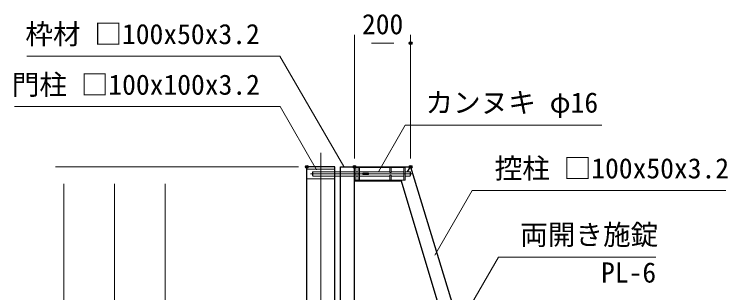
# Model space of a CAD drawing. Units: millimetres, scale not verified. Extents: x -6300 to 6300, y -4455 to 4455.
# Drawn here: x 1841 to 4383, y -247 to 747 of the extents above; entities that cross this region are included whole.
import ezdxf
from ezdxf.enums import TextEntityAlignment as Align

# ---------------------------------------------------------------- set-up
doc = ezdxf.new("R2010")
doc.units = ezdxf.units.MM
doc.header["$LTSCALE"] = 20
doc.header["$PDMODE"] = 32
doc.header["$PDSIZE"] = 10
doc.linetypes.add('DASHED', pattern=[7.5, 6, -1.5])
doc.linetypes.add('USER1', pattern=[50.8, 31.75, -6.35, 6.35, -6.35])
for name, color, linetype, lineweight in [('0-1_D-STR1', 1, 'Continuous', 25), ('0-3_D-BMK', 2, 'USER1', 13), ('0-5_D-STR3', 3, 'Continuous', 13), ('0-8_D-STR-DIM', 7, 'Continuous', 13), ('0-B_D-STR-TXT', 7, 'Continuous', 13)]:
    doc.layers.add(name, color=color, linetype=linetype, lineweight=lineweight)
doc.layers.add('0-A_Defpoints', color=8, linetype='Continuous')
doc.styles.add('ＭＳ ゴシック', font='')
doc.styles.get('ＭＳ ゴシック').set_extended_font_data('MS Gothic')

msp = doc.modelspace()

# ---------------------------------------------------------------- linework, layer by layer
at = {"layer": '0-1_D-STR1'}
for p, q in [((2883.48, -1297.76), (2883.48, 202.24)), ((2983.48, 202.24), (2883.48, 202.24)), ((2983.48, -1034.71), (2983.48, 202.24)), ((3003.48, 202.24), (3053.48, 202.24)), ((3053.48, 202.24), (3253.48, 202.24)), ((3053.48, -897.76), (3053.48, 202.24)), ((3242.15, 185.24), (3253.48, 202.24)), ((3253.48, 202.24), (3557.65, -797.76)), ((3220.15, 152.24), (3221.82, 154.74)), ((3053.48, 152.24), (3220.15, 152.24)), ((3220.15, 152.24), (3503.48, -797.76))]:
    msp.add_line(p, q, dxfattribs=at)
msp.add_lwpolyline([(3053.48, -897.76), (3003.48, -897.76), (3003.48, 202.24)], dxfattribs=at)
at = {"layer": '0-3_D-BMK'}
for p, q in [((2933.48, -1347.76), (2933.48, 252.24)), ((3260.15, 177.24), (2896.81, 177.24))]:
    msp.add_line(p, q, dxfattribs=at)
at = {"layer": '0-5_D-STR3', "linetype": 'DASHED'}
for p, q in [((2983.48, 194.24), (2883.48, 194.24)), ((2905.48, 169.24), (2905.48, 185.24)), ((2905.48, 185.24), (2983.48, 185.24)), ((2983.48, 160.24), (2883.48, 160.24)), ((2905.48, 169.24), (2903.48, 171.24)), ((2905.48, 169.24), (2983.48, 169.24))]:
    msp.add_line(p, q, dxfattribs=at)
at = {"layer": '0-5_D-STR3'}
for p, q in [((3053.48, 185.24), (2983.48, 185.24)), ((3233.48, 199.74), (3053.48, 199.74)), ((3053.48, 154.74), (3053.48, 199.74)), ((3057.98, 154.74), (3057.98, 199.74)), ((3066.98, 185.24), (3057.98, 185.24)), ((3066.98, 199.74), (3066.98, 154.74)), ((3071.48, 199.74), (3071.48, 154.74)), ((3178.98, 185.24), (3071.48, 185.24)), ((3103.48, 179.49), (3083.48, 179.49)), ((3083.48, 179.49), (3083.48, 174.99)), ((3103.48, 179.49), (3103.48, 174.99)), ((3178.98, 182.24), (3178.98, 199.74)), ((3183.48, 182.24), (3178.98, 182.24)), ((3183.48, 182.24), (3183.48, 199.74)), ((3228.98, 185.24), (3183.48, 185.24)), ((3228.98, 154.74), (3228.98, 199.74)), ((3233.48, 154.74), (3233.48, 199.74)), ((3251.48, 169.24), (3251.48, 185.24)), ((3053.48, 169.24), (2983.48, 169.24)), ((3233.48, 154.74), (3053.48, 154.74)), ((3066.98, 169.24), (3057.98, 169.24)), ((3178.98, 169.24), (3071.48, 169.24)), ((3103.48, 174.99), (3083.48, 174.99)), ((3183.48, 172.24), (3178.98, 172.24)), ((3178.98, 154.74), (3178.98, 172.24)), ((3183.48, 154.74), (3183.48, 172.24)), ((3228.98, 169.24), (3183.48, 169.24)), ((3251.48, 169.24), (3233.48, 169.24)), ((3251.48, 169.24), (3253.48, 171.24))]:
    msp.add_line(p, q, dxfattribs=at)
at = {"layer": '0-5_D-STR3', "linetype": 'DASHED'}
msp.add_lwpolyline([(2903.48, 171.24), (2903.48, 183.24), (2905.48, 185.24)], dxfattribs=at)
at = {"layer": '0-5_D-STR3'}
msp.add_lwpolyline([(3253.48, 171.24), (3253.48, 183.24), (3251.48, 185.24), (3233.48, 185.24)], dxfattribs=at)
at = {"layer": '0-8_D-STR-DIM'}
for p, q in [((3053.48, 232.24), (3053.48, 673.61)), ((3253.48, 232.24), (3253.48, 673.61)), ((3113.48, 643.61), (3193.48, 643.61)), ((2853.48, 202.24), (1988.37, 202.24)), ((2853.48, 202.24), (2168.37, 202.24)), ((2853.48, 202.24), (2348.37, 202.24)), ((2018.37, 142.24), (2018.37, -1237.76)), ((2198.37, 142.24), (2198.37, -937.76)), ((2378.37, 142.24), (2378.37, -837.76))]:
    msp.add_line(p, q, dxfattribs=at)
at = {"layer": '0-A_Defpoints'}
for p in [(3253.48, 643.61), (2883.48, 202.24), (3053.48, 202.24), (3253.48, 202.24)]:
    msp.add_point(p, dxfattribs=at)
at = {"layer": '0-B_D-STR-TXT'}
for points in [[(1886.2, 597.68), (2787.97, 597.68), (3015.28, 203.97)], [(1841.78, 417.62), (2788.09, 417.62), (2918.2, 192.27)], [(3934.31, 350.78), (3234.32, 350.78), (3139.74, 186.97)], [(4375.86, 118.69), (3472.96, 118.69), (3339.36, -112.71)], [(4127.02, -119.03), (3566.37, -119.03), (3456.58, -309.18)]]:
    msp.add_lwpolyline(points, dxfattribs=at)

# ---------------------------------------------------------------- texts
at = {"layer": '0-8_D-STR-DIM', "style": 'ＭＳ ゴシック'}
msp.add_text('200', height=72.14, dxfattribs=at).set_placement((3079.98, 653.73), align=Align.BOTTOM_LEFT)
at = {"layer": '0-B_D-STR-TXT', "style": 'ＭＳ ゴシック'}
for s, p in [('枠材 □100x50x3.2', (1880.87, 618.46)), ('門柱 □100x100x3.2', (1832.26, 438.02)), ('カンヌキ φ16', (3306.14, 374.23)), ('控柱 □100x50x3.2', (3552.77, 139.66)), ('両開き施錠', (3643.51, -97.11)), ('PL-6', (3931.71, -231.91))]:
    msp.add_text(s, height=72.14, dxfattribs=at).set_placement(p, align=Align.BOTTOM_LEFT)

doc.saveas('drawing.dxf')
